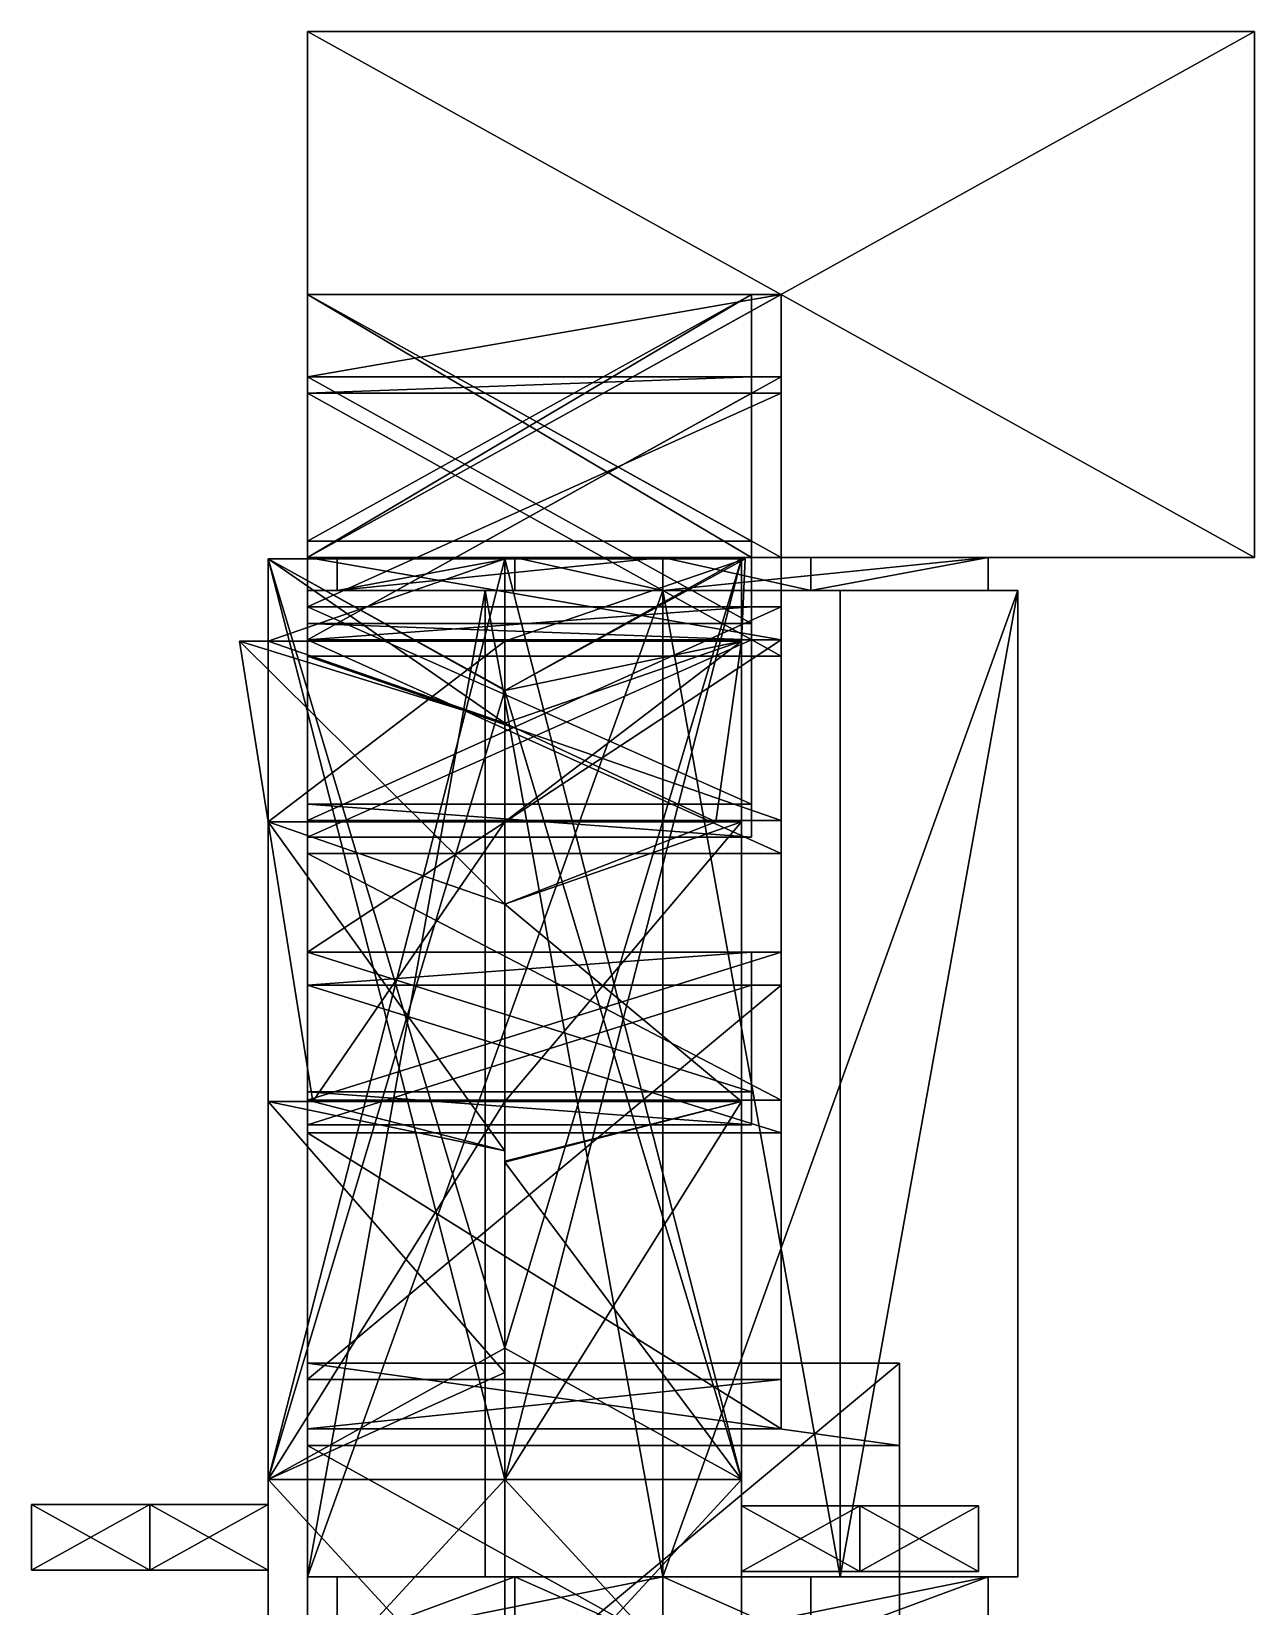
# Model space of a CAD drawing. Extents: x -30 to 32, y -80 to 80.
# Drawn here: x -30 to 32, y 0.2 to 80 of the extents above; entities that cross this region are included whole.
import ezdxf

# ---------------------------------------------------------------- set-up
doc = ezdxf.new("R2010")
doc.units = 0

msp = doc.modelspace()

# ---------------------------------------------------------------- meshes
at = {"layer": 'OBJECT001', "color": 50}
mesh = msp.add_polyface(dxfattribs=at)
corners = [(20, 1.665466, -80.552002), (2, 1.665466, -80.552002), (2, 51.667053, -80.552002), (20, 51.667053, -80.552002), (11, 51.667053, -96), (2, 51.667053, -96), (2, 1.665466, -96), (11, 1.665466, -96)]
mesh.append_faces([[corners[k] for k in face] for face in [(1, 3, 0), (5, 7, 4), (6, 0, 7), (4, 2, 5), (5, 1, 6), (7, 3, 4)]], dxfattribs={"vtx0": -1})
mesh.append_faces([[corners[k] for k in face] for face in [(1, 2, 3), (5, 6, 7), (6, 1, 0), (4, 3, 2), (5, 2, 1), (7, 0, 3)]], dxfattribs={"vtx2": -1})
at = {"layer": 'OBJECT002', "color": 50}
mesh = msp.add_polyface(dxfattribs=at)
corners = [(32, 53.333435, -65.102997), (-16, 53.333435, -65.102997), (-16, 80, -65.102997), (32, 80, -65.102997), (32, 80, -96), (-16, 80, -96), (-16, 53.333435, -96), (32, 53.333435, -96)]
mesh.append_faces([[corners[k] for k in face] for face in [(1, 3, 0), (5, 7, 4), (6, 0, 7), (4, 2, 5), (5, 1, 6), (7, 3, 4)]], dxfattribs={"vtx0": -1})
mesh.append_faces([[corners[k] for k in face] for face in [(1, 2, 3), (5, 6, 7), (6, 1, 0), (4, 3, 2), (5, 2, 1), (7, 0, 3)]], dxfattribs={"vtx2": -1})
at = {"layer": 'OBJECT005', "color": 50}
mesh = msp.add_polyface(dxfattribs=at)
corners = [(18.5, -1.666565, -80.552002), (2, -1.666565, -80.552002), (2, 1.667053, -80.552002), (18.5, 1.667053, -80.552002), (9.5, 1.667053, -96), (2, 1.667053, -96), (2, -1.666565, -96), (9.5, -1.666565, -96)]
mesh.append_faces([[corners[k] for k in face] for face in [(1, 3, 0), (5, 7, 4), (6, 0, 7), (4, 2, 5), (5, 1, 6), (7, 3, 4)]], dxfattribs={"vtx0": -1})
mesh.append_faces([[corners[k] for k in face] for face in [(1, 2, 3), (5, 6, 7), (6, 1, 0), (4, 3, 2), (5, 2, 1), (7, 0, 3)]], dxfattribs={"vtx2": -1})
at = {"layer": 'OBJECT007', "color": 50}
mesh = msp.add_polyface(dxfattribs=at)
corners = [(18.5, 51.665466, -80.552002), (2, 51.665466, -80.552002), (2, 53.333008, -80.552002), (18.5, 53.333008, -80.552002), (9.5, 53.333008, -96), (2, 53.333008, -96), (2, 51.665466, -96), (9.5, 51.665466, -96)]
mesh.append_faces([[corners[k] for k in face] for face in [(1, 3, 0), (5, 7, 4), (6, 0, 7), (4, 2, 5), (5, 1, 6), (7, 3, 4)]], dxfattribs={"vtx0": -1})
mesh.append_faces([[corners[k] for k in face] for face in [(1, 2, 3), (5, 6, 7), (6, 1, 0), (4, 3, 2), (5, 2, 1), (7, 0, 3)]], dxfattribs={"vtx2": -1})
at = {"layer": 'OBJECT013', "color": 50}
mesh = msp.add_polyface(dxfattribs=at)
corners = [(6.5, 53.333435, -63.171997), (-16, 53.333435, -63.171997), (-16, 66.667053, -63.171997), (6.5, 66.667053, -63.171997), (6.5, 66.667053, -65.102997), (-16, 66.667053, -65.102997), (-16, 53.333435, -65.102997), (6.5, 53.333435, -65.102997)]
mesh.append_faces([[corners[k] for k in face] for face in [(1, 3, 0), (5, 7, 4), (6, 0, 7), (4, 2, 5), (5, 1, 6), (7, 3, 4)]], dxfattribs={"vtx0": -1})
mesh.append_faces([[corners[k] for k in face] for face in [(1, 2, 3), (5, 6, 7), (6, 1, 0), (4, 3, 2), (5, 2, 1), (7, 0, 3)]], dxfattribs={"vtx2": -1})
at = {"layer": 'OBJECT014', "color": 50}
mesh = msp.add_polyface(dxfattribs=at)
corners = [(8, 53.333435, -34.207001), (-16, 53.333435, -34.207001), (-16, 66.667053, -34.207001), (8, 66.667053, -34.207001), (8, 66.667053, -63.171997), (-16, 66.667053, -63.171997), (-16, 53.333435, -63.171997), (8, 53.333435, -63.171997)]
mesh.append_faces([[corners[k] for k in face] for face in [(1, 3, 0), (5, 7, 4), (6, 0, 7), (4, 2, 5), (5, 1, 6), (7, 3, 4)]], dxfattribs={"vtx0": -1})
mesh.append_faces([[corners[k] for k in face] for face in [(1, 2, 3), (5, 6, 7), (6, 1, 0), (4, 3, 2), (5, 2, 1), (7, 0, 3)]], dxfattribs={"vtx2": -1})
at = {"layer": 'OBJECT015', "color": 50}
mesh = msp.add_polyface(dxfattribs=at)
corners = [(6.5, 53.333435, -32.276001), (-16, 53.333435, -32.276001), (-16, 66.667053, -32.276001), (6.5, 66.667053, -32.276001), (6.5, 66.667053, -34.207001), (-16, 66.667053, -34.207001), (-16, 53.333435, -34.207001), (6.5, 53.333435, -34.207001)]
mesh.append_faces([[corners[k] for k in face] for face in [(1, 3, 0), (5, 7, 4), (6, 0, 7), (4, 2, 5), (5, 1, 6), (7, 3, 4)]], dxfattribs={"vtx0": -1})
mesh.append_faces([[corners[k] for k in face] for face in [(1, 2, 3), (5, 6, 7), (6, 1, 0), (4, 3, 2), (5, 2, 1), (7, 0, 3)]], dxfattribs={"vtx2": -1})
at = {"layer": 'OBJECT016', "color": 50}
mesh = msp.add_polyface(dxfattribs=at)
corners = [(8, 53.333435, -3.309998), (-16, 53.333435, -3.309998), (-16, 66.667053, -3.309998), (8, 66.667053, -3.309998), (8, 66.667053, -32.276001), (-16, 66.667053, -32.276001), (-16, 53.333435, -32.276001), (8, 53.333435, -32.276001)]
mesh.append_faces([[corners[k] for k in face] for face in [(1, 3, 0), (5, 7, 4), (6, 0, 7), (4, 2, 5), (5, 1, 6), (7, 3, 4)]], dxfattribs={"vtx0": -1})
mesh.append_faces([[corners[k] for k in face] for face in [(1, 2, 3), (5, 6, 7), (6, 1, 0), (4, 3, 2), (5, 2, 1), (7, 0, 3)]], dxfattribs={"vtx2": -1})
at = {"layer": 'OBJECT017', "color": 50}
mesh = msp.add_polyface(dxfattribs=at)
corners = [(6.5, 53.333435, -1.378998), (-16, 53.333435, -1.378998), (-16, 66.667053, -1.378998), (6.5, 66.667053, -1.378998), (6.5, 66.667053, -3.309998), (-16, 66.667053, -3.309998), (-16, 53.333435, -3.309998), (6.5, 53.333435, -3.309998)]
mesh.append_faces([[corners[k] for k in face] for face in [(1, 3, 0), (5, 7, 4), (6, 0, 7), (4, 2, 5), (5, 1, 6), (7, 3, 4)]], dxfattribs={"vtx0": -1})
mesh.append_faces([[corners[k] for k in face] for face in [(1, 2, 3), (5, 6, 7), (6, 1, 0), (4, 3, 2), (5, 2, 1), (7, 0, 3)]], dxfattribs={"vtx2": -1})
at = {"layer": 'OBJECT018', "color": 50}
mesh = msp.add_polyface(dxfattribs=at)
corners = [(8, 53.333435, 27.585999), (-16, 53.333435, 27.585999), (-16, 66.667053, 27.585999), (8, 66.667053, 27.585999), (8, 66.667053, -1.378998), (-16, 66.667053, -1.378998), (-16, 53.333435, -1.378998), (8, 53.333435, -1.378998)]
mesh.append_faces([[corners[k] for k in face] for face in [(1, 3, 0), (5, 7, 4), (6, 0, 7), (4, 2, 5), (5, 1, 6), (7, 3, 4)]], dxfattribs={"vtx0": -1})
mesh.append_faces([[corners[k] for k in face] for face in [(1, 2, 3), (5, 6, 7), (6, 1, 0), (4, 3, 2), (5, 2, 1), (7, 0, 3)]], dxfattribs={"vtx2": -1})
at = {"layer": 'OBJECT024', "color": 50}
mesh = msp.add_polyface(dxfattribs=at)
corners = [(-16, 8.332642, 97.102997), (14, 8.332642, 97.102997), (14, 12.499634, 128), (-16, 12.499634, 128), (14, -8.333008, 97.102997), (-16, -8.333008, 97.102997), (-16, -12.500061, 128), (14, -12.500061, 128)]
mesh.append_faces([[corners[k] for k in face] for face in [(1, 3, 0), (5, 7, 4), (6, 2, 7), (0, 4, 1), (5, 3, 6), (1, 7, 2)]], dxfattribs={"vtx0": -1})
mesh.append_faces([[corners[k] for k in face] for face in [(1, 2, 3), (5, 6, 7), (6, 3, 2), (0, 5, 4), (5, 0, 3), (1, 4, 7)]], dxfattribs={"vtx2": -1})
at = {"layer": 'OBJECT025', "color": 50}
mesh = msp.add_polyface(dxfattribs=at)
corners = [(8, 49.166992, 53.655365), (-16, 49.166992, 53.655365), (-16, 62.499939, 60.414368), (8, 62.499939, 60.414368), (8, 66.667053, 29.516998), (-16, 66.667053, 29.516998), (-16, 53.333008, 29.516998), (8, 53.333008, 29.516998)]
mesh.append_faces([[corners[k] for k in face] for face in [(1, 3, 0), (5, 7, 4), (4, 2, 5), (6, 0, 7), (1, 5, 2), (7, 3, 4)]], dxfattribs={"vtx0": -1})
mesh.append_faces([[corners[k] for k in face] for face in [(1, 2, 3), (5, 6, 7), (4, 3, 2), (6, 1, 0), (1, 6, 5), (7, 0, 3)]], dxfattribs={"vtx2": -1})
at = {"layer": 'OBJECT026', "color": 50}
mesh = msp.add_polyface(dxfattribs=at)
corners = [(8, 40.000183, 73.930634), (-16, 40.000183, 73.930634), (-16, 50.833191, 86.482666), (8, 50.833191, 86.482666), (8, 61.666687, 62.345856), (-16, 61.666687, 62.345856), (-16, 48.332642, 55.586853), (8, 48.332642, 55.586853)]
mesh.append_faces([[corners[k] for k in face] for face in [(1, 3, 0), (5, 7, 4), (4, 2, 5), (6, 0, 7), (1, 5, 2), (7, 3, 4)]], dxfattribs={"vtx0": -1})
mesh.append_faces([[corners[k] for k in face] for face in [(1, 2, 3), (5, 6, 7), (4, 3, 2), (6, 1, 0), (1, 6, 5), (7, 0, 3)]], dxfattribs={"vtx2": -1})
at = {"layer": 'OBJECT027', "color": 50}
mesh = msp.add_polyface(dxfattribs=at)
corners = [(8, 25.833374, 89.378601), (-16, 25.833374, 89.378601), (-16, 33.333374, 106.758606), (8, 33.333374, 106.758606), (-16, 38.333374, 75.861572), (8, 38.333374, 75.861572), (8, 49.167419, 88.413574), (-16, 49.167419, 88.413574)]
mesh.append_faces([[corners[k] for k in face] for face in [(1, 3, 0), (5, 7, 4), (6, 2, 7), (4, 0, 5), (1, 7, 2), (5, 3, 6)]], dxfattribs={"vtx0": -1})
mesh.append_faces([[corners[k] for k in face] for face in [(1, 2, 3), (5, 6, 7), (6, 3, 2), (4, 1, 0), (1, 4, 7), (5, 0, 3)]], dxfattribs={"vtx2": -1})
at = {"layer": 'OBJECT028', "color": 50}
mesh = msp.add_polyface(dxfattribs=at)
corners = [(8, 9.167053, 101.931), (-16, 9.167053, 101.931), (-16, 11.667053, 120.276001), (8, 11.667053, 120.276001), (-16, 24.167664, 90.344513), (8, 24.167664, 90.344513), (8, 31.667725, 107.723602), (-16, 31.667725, 107.723602)]
mesh.append_faces([[corners[k] for k in face] for face in [(1, 3, 0), (5, 7, 4), (2, 6, 3), (4, 0, 5), (1, 7, 2), (5, 3, 6)]], dxfattribs={"vtx0": -1})
mesh.append_faces([[corners[k] for k in face] for face in [(1, 2, 3), (5, 6, 7), (2, 7, 6), (4, 1, 0), (1, 4, 7), (5, 0, 3)]], dxfattribs={"vtx2": -1})
at = {"layer": 'OBJECT029', "color": 50}
mesh = msp.add_polyface(dxfattribs=at)
corners = [(6.5, 53.333435, 29.516998), (-16, 53.333435, 29.516998), (-16, 66.667053, 29.516998), (6.5, 66.667053, 29.516998), (6.5, 66.667053, 27.585999), (-16, 66.667053, 27.585999), (-16, 53.333435, 27.585999), (6.5, 53.333435, 27.585999)]
mesh.append_faces([[corners[k] for k in face] for face in [(1, 3, 0), (5, 7, 4), (6, 0, 7), (4, 2, 5), (5, 1, 6), (7, 3, 4)]], dxfattribs={"vtx0": -1})
mesh.append_faces([[corners[k] for k in face] for face in [(1, 2, 3), (5, 6, 7), (6, 1, 0), (4, 3, 2), (5, 2, 1), (7, 0, 3)]], dxfattribs={"vtx2": -1})
at = {"layer": 'OBJECT033', "color": 50}
mesh = msp.add_polyface(dxfattribs=at)
corners = [(6.5, 24.582947, 91.310028), (-16, 24.582947, 91.310028), (-16, 31.667358, 107.724823), (6.5, 31.667358, 107.724823), (-16, 26.250183, 90.34491), (6.5, 26.250183, 90.34491), (6.5, 33.333557, 106.759827), (-16, 33.333557, 106.759827)]
mesh.append_faces([[corners[k] for k in face] for face in [(1, 3, 0), (5, 7, 4), (2, 6, 3), (4, 0, 5), (1, 7, 2), (3, 5, 0)]], dxfattribs={"vtx0": -1})
mesh.append_faces([[corners[k] for k in face] for face in [(1, 2, 3), (5, 6, 7), (2, 7, 6), (4, 1, 0), (1, 4, 7), (3, 6, 5)]], dxfattribs={"vtx2": -1})
at = {"layer": 'OBJECT034', "color": 50}
mesh = msp.add_polyface(dxfattribs=at)
corners = [(6.5, 39.166565, 76.828583), (-16, 39.166565, 76.828583), (-16, 49.167053, 88.415192), (6.5, 49.167053, 88.415192), (-16, 40.832642, 74.8974), (6.5, 40.832642, 74.8974), (6.5, 50.832092, 86.482758), (-16, 50.832092, 86.482758)]
mesh.append_faces([[corners[k] for k in face] for face in [(1, 3, 0), (5, 7, 4), (6, 2, 7), (4, 0, 5), (1, 7, 2), (5, 3, 6)]], dxfattribs={"vtx0": -1})
mesh.append_faces([[corners[k] for k in face] for face in [(1, 2, 3), (5, 6, 7), (6, 3, 2), (4, 1, 0), (1, 4, 7), (5, 0, 3)]], dxfattribs={"vtx2": -1})
at = {"layer": 'OBJECT035', "color": 50}
mesh = msp.add_polyface(dxfattribs=at)
corners = [(6.5, 49.167236, 56.068573), (-16, 49.167236, 56.068573), (-16, 61.667236, 62.344574), (6.5, 61.667236, 62.344574), (6.5, 62.500244, 60.413208), (-16, 62.500244, 60.413208), (-16, 50.000305, 54.137238), (6.5, 50.000305, 54.137238)]
mesh.append_faces([[corners[k] for k in face] for face in [(1, 3, 0), (5, 7, 4), (4, 2, 5), (6, 0, 7), (5, 1, 6), (7, 3, 4)]], dxfattribs={"vtx0": -1})
mesh.append_faces([[corners[k] for k in face] for face in [(1, 2, 3), (5, 6, 7), (4, 3, 2), (6, 1, 0), (5, 2, 1), (7, 0, 3)]], dxfattribs={"vtx2": -1})
at = {"layer": 'OBJECT036', "color": 50}
mesh = msp.add_polyface(dxfattribs=at)
corners = [(6.5, 54.167053, 29.516998), (-16, 54.167053, 29.516998), (-16, 66.665466, 29.516998), (6.5, 66.665466, 29.516998), (6.5, 66.665466, 27.585999), (-16, 66.665466, 27.585999), (-16, 54.167053, 27.585999), (6.5, 54.167053, 27.585999)]
mesh.append_faces([[corners[k] for k in face] for face in [(1, 3, 0), (5, 7, 4), (4, 2, 5), (6, 0, 7), (5, 1, 6), (7, 3, 4)]], dxfattribs={"vtx0": -1})
mesh.append_faces([[corners[k] for k in face] for face in [(1, 2, 3), (5, 6, 7), (4, 3, 2), (6, 1, 0), (5, 2, 1), (7, 0, 3)]], dxfattribs={"vtx2": -1})
at = {"layer": 'OBJECT038', "color": 50}
mesh = msp.add_polyface(dxfattribs=at)
corners = [(2, -1.666565, -80.552002), (-14.5, -1.666565, -80.552002), (-14.5, 1.667053, -80.552002), (2, 1.667053, -80.552002), (2, 1.667053, -96), (-5.5, 1.667053, -96), (-5.5, -1.666565, -96), (2, -1.666565, -96)]
mesh.append_faces([[corners[k] for k in face] for face in [(1, 3, 0), (5, 7, 4), (6, 0, 7), (4, 2, 5), (7, 3, 4), (5, 1, 6)]], dxfattribs={"vtx0": -1})
mesh.append_faces([[corners[k] for k in face] for face in [(1, 2, 3), (5, 6, 7), (6, 1, 0), (4, 3, 2), (7, 0, 3), (5, 2, 1)]], dxfattribs={"vtx2": -1})
at = {"layer": 'OBJECT039', "color": 50}
mesh = msp.add_polyface(dxfattribs=at)
corners = [(2, 1.665466, -80.552002), (-16, 1.665466, -80.552002), (-16, 51.667053, -80.552002), (2, 51.667053, -80.552002), (2, 51.667053, -96), (-7, 51.667053, -96), (-7, 1.665466, -96), (2, 1.665466, -96)]
mesh.append_faces([[corners[k] for k in face] for face in [(1, 3, 0), (5, 7, 4), (6, 0, 7), (4, 2, 5), (7, 3, 4), (5, 1, 6)]], dxfattribs={"vtx0": -1})
mesh.append_faces([[corners[k] for k in face] for face in [(1, 2, 3), (5, 6, 7), (6, 1, 0), (4, 3, 2), (7, 0, 3), (5, 2, 1)]], dxfattribs={"vtx2": -1})
at = {"layer": 'OBJECT041', "color": 50}
mesh = msp.add_polyface(dxfattribs=at)
corners = [(2, 51.665466, -80.552002), (-14.5, 51.665466, -80.552002), (-14.5, 53.333008, -80.552002), (2, 53.333008, -80.552002), (2, 53.333008, -96), (-5.5, 53.333008, -96), (-5.5, 51.665466, -96), (2, 51.665466, -96)]
mesh.append_faces([[corners[k] for k in face] for face in [(1, 3, 0), (5, 7, 4), (6, 0, 7), (4, 2, 5), (7, 3, 4), (5, 1, 6)]], dxfattribs={"vtx0": -1})
mesh.append_faces([[corners[k] for k in face] for face in [(1, 2, 3), (5, 6, 7), (6, 1, 0), (4, 3, 2), (7, 0, 3), (5, 2, 1)]], dxfattribs={"vtx2": -1})
at = {"layer": 'OBJECT052', "color": 50}
mesh = msp.add_polyface(dxfattribs=at)
corners = [(-18, -6.399963, 97), (-18, 6.59906, 97), (-6, 6.59906, 97), (-6, -6.399963, 97), (-18, 6.59906, -81), (-18, -6.399963, -81), (-6, -6.399963, -81), (-6, 6.59906, -81)]
mesh.append_faces([[corners[k] for k in face] for face in [(1, 3, 0), (5, 7, 4), (6, 2, 7), (4, 0, 5), (7, 1, 4), (5, 3, 6)]], dxfattribs={"vtx0": -1})
mesh.append_faces([[corners[k] for k in face] for face in [(1, 2, 3), (5, 6, 7), (6, 3, 2), (4, 1, 0), (7, 2, 1), (5, 0, 3)]], dxfattribs={"vtx2": -1})
at = {"layer": 'OBJECT059', "color": 50}
mesh = msp.add_polyface(dxfattribs=at)
corners = [(-24, 2.001404, 16), (-30, 2.001404, 16), (-30, 5.333008, 16), (-24, 5.333008, 16), (-24, 5.333008, -14.897003), (-30, 5.333008, -14.897003), (-30, 2.001404, -14.897003), (-24, 2.001404, -14.897003)]
mesh.append_faces([[corners[k] for k in face] for face in [(1, 3, 0), (5, 7, 4), (6, 0, 7), (4, 2, 5), (7, 3, 4), (5, 1, 6)]], dxfattribs={"vtx0": -1})
mesh.append_faces([[corners[k] for k in face] for face in [(1, 2, 3), (5, 6, 7), (6, 1, 0), (4, 3, 2), (7, 0, 3), (5, 2, 1)]], dxfattribs={"vtx2": -1})
at = {"layer": 'OBJECT060', "color": 50}
mesh = msp.add_polyface(dxfattribs=at)
corners = [(-18, 2.001404, 16), (-24, 2.001404, 16), (-24, 5.333008, 16), (-18, 5.333008, 16), (-18, 5.333008, 12.138), (-24, 5.333008, 12.138), (-24, 2.001404, 12.138), (-18, 2.001404, 12.138)]
mesh.append_faces([[corners[k] for k in face] for face in [(1, 3, 0), (5, 7, 4), (6, 0, 7), (4, 2, 5), (7, 3, 4), (5, 1, 6)]], dxfattribs={"vtx0": -1})
mesh.append_faces([[corners[k] for k in face] for face in [(1, 2, 3), (5, 6, 7), (6, 1, 0), (4, 3, 2), (7, 0, 3), (5, 2, 1)]], dxfattribs={"vtx2": -1})
at = {"layer": 'OBJECT061', "color": 50}
mesh = msp.add_polyface(dxfattribs=at)
corners = [(-18, 2.001404, -11.033997), (-24, 2.001404, -11.033997), (-24, 5.333008, -11.033997), (-18, 5.333008, -11.033997), (-18, 5.333008, -14.897003), (-24, 5.333008, -14.897003), (-24, 2.001404, -14.897003), (-18, 2.001404, -14.897003)]
mesh.append_faces([[corners[k] for k in face] for face in [(1, 3, 0), (5, 7, 4), (6, 0, 7), (4, 2, 5), (7, 3, 4), (5, 1, 6)]], dxfattribs={"vtx0": -1})
mesh.append_faces([[corners[k] for k in face] for face in [(1, 2, 3), (5, 6, 7), (6, 1, 0), (4, 3, 2), (7, 0, 3), (5, 2, 1)]], dxfattribs={"vtx2": -1})
at = {"layer": 'OBJECT062', "color": 50}
mesh = msp.add_polyface(dxfattribs=at)
corners = [(-18, 6.600037, 104), (-6, 13.267029, 89.518066), (-6, 6.600037, 104), (-6, 13.267029, 35.445557), (-18, 6.600037, 27.722687), (-6, 6.600037, 27.722687)]
mesh.append_faces([[corners[k] for k in face] for face in [(1, 2, 0), (4, 5, 3)]])
mesh.append_faces([[corners[k] for k in face] for face in [(3, 0, 4), (4, 2, 5), (1, 5, 2)]], dxfattribs={"vtx0": -1})
mesh.append_faces([[corners[k] for k in face] for face in [(3, 1, 0), (4, 0, 2), (1, 3, 5)]], dxfattribs={"vtx2": -1})
at = {"layer": 'OBJECT063', "color": 50}
mesh = msp.add_polyface(dxfattribs=at)
corners = [(-18, 25.766113, 89.5177), (-6, 23.267029, 83.72467), (-6, 25.766113, 89.5177), (-6, 12.023621, 92.219574), (-18, 6.601074, 104), (-6, 6.601074, 104)]
mesh.append_faces([[corners[k] for k in face] for face in [(1, 2, 0), (4, 5, 3)]])
mesh.append_faces([[corners[k] for k in face] for face in [(0, 3, 1), (4, 2, 5), (1, 5, 2)]], dxfattribs={"vtx0": -1})
mesh.append_faces([[corners[k] for k in face] for face in [(0, 4, 3), (4, 0, 2), (1, 3, 5)]], dxfattribs={"vtx2": -1})
at = {"layer": 'OBJECT064', "color": 50}
mesh = msp.add_polyface(dxfattribs=at)
corners = [(-18, 39.93457, 74.06839), (-6, 35.767212, 68.274902), (-6, 39.93457, 74.06839), (-6, 23.267029, 83.724762), (-15.74115, 25.766174, 89.517944), (-6, 25.766174, 89.517944)]
mesh.append_faces([[corners[k] for k in face] for face in [(1, 2, 0), (4, 5, 3)]])
mesh.append_faces([[corners[k] for k in face] for face in [(0, 3, 1), (2, 4, 0), (1, 5, 2)]], dxfattribs={"vtx0": -1})
mesh.append_faces([[corners[k] for k in face] for face in [(0, 4, 3), (2, 5, 4), (1, 3, 5)]], dxfattribs={"vtx2": -1})
at = {"layer": 'OBJECT065', "color": 50}
mesh = msp.add_polyface(dxfattribs=at)
corners = [(-6, 49.099976, 53.793182), (-19.456787, 49.099976, 53.793182), (-6, 44.93396, 46.069153), (-6, 35.768005, 68.27594), (-18, 39.934387, 74.068115), (-6, 39.934387, 74.068115)]
mesh.append_faces([[corners[k] for k in face] for face in [(1, 2, 0), (4, 5, 3)]])
mesh.append_faces([[corners[k] for k in face] for face in [(1, 3, 2), (0, 4, 1), (2, 5, 0)]], dxfattribs={"vtx0": -1})
mesh.append_faces([[corners[k] for k in face] for face in [(1, 4, 3), (0, 5, 4), (2, 3, 5)]], dxfattribs={"vtx2": -1})
at = {"layer": 'OBJECT066', "color": 50}
mesh = msp.add_polyface(dxfattribs=at)
corners = [(-6, 53.267029, 27.724945), (-18, 53.267029, 27.724945), (-6, 46.638367, 35.404327), (-6, 44.934021, 46.069366), (-18, 49.099976, 53.793274), (-6, 49.099976, 53.793274)]
mesh.append_faces([[corners[k] for k in face] for face in [(1, 2, 0), (4, 5, 3)]])
mesh.append_faces([[corners[k] for k in face] for face in [(1, 3, 2), (0, 4, 1), (2, 5, 0)]], dxfattribs={"vtx0": -1})
mesh.append_faces([[corners[k] for k in face] for face in [(1, 4, 3), (0, 5, 4), (2, 3, 5)]], dxfattribs={"vtx2": -1})
at = {"layer": 'OBJECT067', "color": 50}
mesh = msp.add_polyface(dxfattribs=at)
corners = [(-6, 6.601135, 27.723999), (-18, 6.601135, 27.723999), (-6, 13.267029, 35.447906), (-6, 46.600281, 35.448425), (-18, 53.267029, 27.723999), (-6, 53.267029, 27.723999)]
mesh.append_faces([[corners[k] for k in face] for face in [(1, 2, 0), (4, 5, 3)]])
mesh.append_faces([[corners[k] for k in face] for face in [(1, 3, 2), (4, 0, 5), (2, 5, 0)]], dxfattribs={"vtx0": -1})
mesh.append_faces([[corners[k] for k in face] for face in [(1, 4, 3), (4, 1, 0), (2, 3, 5)]], dxfattribs={"vtx2": -1})
at = {"layer": 'OBJECT068', "color": 50}
mesh = msp.add_polyface(dxfattribs=at)
corners = [(-6, 13.267029, 20), (-18, 6.598816, 27.723999), (-6, 6.598816, 27.723999), (-18, 53.267029, 27.723999), (-6, 46.598938, 20), (-6, 53.267029, 27.723999)]
mesh.append_faces([[corners[k] for k in face] for face in [(1, 2, 0), (4, 5, 3)]])
mesh.append_faces([[corners[k] for k in face] for face in [(0, 3, 1), (1, 5, 2), (4, 2, 5)]], dxfattribs={"vtx0": -1})
mesh.append_faces([[corners[k] for k in face] for face in [(0, 4, 3), (1, 3, 5), (4, 0, 2)]], dxfattribs={"vtx2": -1})
at = {"layer": 'OBJECT069', "color": 50}
mesh = msp.add_polyface(dxfattribs=at)
corners = [(-6, 46.599609, 20), (-18, 53.267029, 27.724365), (-6, 53.267029, 27.724365), (-6, 53.267029, -26.343185), (-18, 53.267029, -26.343185), (-6, 46.599976, -18.619095)]
mesh.append_faces([[corners[k] for k in face] for face in [(1, 2, 0), (4, 5, 3)]])
mesh.append_faces([[corners[k] for k in face] for face in [(0, 4, 1), (3, 1, 4), (5, 2, 3)]], dxfattribs={"vtx0": -1})
mesh.append_faces([[corners[k] for k in face] for face in [(0, 5, 4), (3, 2, 1), (5, 0, 2)]], dxfattribs={"vtx2": -1})
at = {"layer": 'OBJECT070', "color": 50}
mesh = msp.add_polyface(dxfattribs=at)
corners = [(-18, 6.600037, 27.722565), (-6, 13.267029, 20), (-6, 6.600037, 27.722565), (-6, 13.267029, -18.622772), (-18, 6.600037, -26.345901), (-6, 6.600037, -26.345901)]
mesh.append_faces([[corners[k] for k in face] for face in [(1, 2, 0), (4, 5, 3)]])
mesh.append_faces([[corners[k] for k in face] for face in [(3, 0, 4), (4, 2, 5), (1, 5, 2)]], dxfattribs={"vtx0": -1})
mesh.append_faces([[corners[k] for k in face] for face in [(3, 1, 0), (4, 0, 2), (1, 3, 5)]], dxfattribs={"vtx2": -1})
at = {"layer": 'OBJECT071', "color": 50}
mesh = msp.add_polyface(dxfattribs=at)
corners = [(-6, 6.600769, -26.345001), (-18, 6.600769, -26.345001), (-6, 13.267029, -18.620911), (-6, 46.601563, -18.620926), (-18, 53.267029, -26.345001), (-6, 53.267029, -26.345001)]
mesh.append_faces([[corners[k] for k in face] for face in [(1, 2, 0), (4, 5, 3)]])
mesh.append_faces([[corners[k] for k in face] for face in [(1, 3, 2), (4, 0, 5), (2, 5, 0)]], dxfattribs={"vtx0": -1})
mesh.append_faces([[corners[k] for k in face] for face in [(1, 4, 3), (4, 1, 0), (2, 3, 5)]], dxfattribs={"vtx2": -1})
at = {"layer": 'OBJECT072', "color": 50}
mesh = msp.add_polyface(dxfattribs=at)
corners = [(-6, 13.267029, -34.068939), (-18, 6.599182, -26.345001), (-6, 6.599182, -26.345001), (-18, 53.267029, -26.345001), (-6, 46.599976, -34.068222), (-6, 53.267029, -26.345001)]
mesh.append_faces([[corners[k] for k in face] for face in [(1, 2, 0), (4, 5, 3)]])
mesh.append_faces([[corners[k] for k in face] for face in [(0, 3, 1), (1, 5, 2), (4, 2, 5)]], dxfattribs={"vtx0": -1})
mesh.append_faces([[corners[k] for k in face] for face in [(0, 4, 3), (1, 3, 5), (4, 0, 2)]], dxfattribs={"vtx2": -1})
at = {"layer": 'OBJECT073', "color": 50}
mesh = msp.add_polyface(dxfattribs=at)
corners = [(-18, 6.600037, -26.346024), (-6, 13.267029, -34.070816), (-6, 6.600037, -26.346024), (-6, 13.267029, -72.689697), (-18, 6.600037, -80.413773), (-6, 6.600037, -80.413773)]
mesh.append_faces([[corners[k] for k in face] for face in [(1, 2, 0), (4, 5, 3)]])
mesh.append_faces([[corners[k] for k in face] for face in [(3, 0, 4), (4, 2, 5), (1, 5, 2)]], dxfattribs={"vtx0": -1})
mesh.append_faces([[corners[k] for k in face] for face in [(3, 1, 0), (4, 0, 2), (1, 3, 5)]], dxfattribs={"vtx2": -1})
at = {"layer": 'OBJECT074', "color": 50}
mesh = msp.add_polyface(dxfattribs=at)
corners = [(-6, 6.599854, -80.414001), (-18, 6.599854, -80.414001), (-6, 13.267029, -72.689133), (-6, 46.59845, -72.689819), (-18, 53.267029, -80.414001), (-6, 53.267029, -80.414001)]
mesh.append_faces([[corners[k] for k in face] for face in [(1, 2, 0), (4, 5, 3)]])
mesh.append_faces([[corners[k] for k in face] for face in [(1, 3, 2), (4, 0, 5), (2, 5, 0)]], dxfattribs={"vtx0": -1})
mesh.append_faces([[corners[k] for k in face] for face in [(1, 4, 3), (4, 1, 0), (2, 3, 5)]], dxfattribs={"vtx2": -1})
at = {"layer": 'OBJECT075', "color": 50}
mesh = msp.add_polyface(dxfattribs=at)
corners = [(-6, 46.600281, -34.067856), (-18, 53.267029, -26.344162), (-6, 53.267029, -26.344162), (-6, 53.267029, -80.415619), (-18, 53.267029, -80.415619), (-6, 46.599792, -72.69136)]
mesh.append_faces([[corners[k] for k in face] for face in [(1, 2, 0), (4, 5, 3)]])
mesh.append_faces([[corners[k] for k in face] for face in [(0, 4, 1), (3, 1, 4), (5, 2, 3)]], dxfattribs={"vtx0": -1})
mesh.append_faces([[corners[k] for k in face] for face in [(0, 5, 4), (3, 2, 1), (5, 0, 2)]], dxfattribs={"vtx2": -1})
at = {"layer": 'OBJECT077', "color": 50}
mesh = msp.add_polyface(dxfattribs=at)
corners = [(-6, -6.399963, 97), (-6, 6.59906, 97), (6, 6.59906, 97), (6, -6.399963, 97), (-6, 6.59906, -81), (-6, -6.399963, -81), (6, -6.399963, -81), (6, 6.59906, -81)]
mesh.append_faces([[corners[k] for k in face] for face in [(1, 3, 0), (5, 7, 4), (4, 0, 5), (6, 2, 7), (7, 1, 4), (5, 3, 6)]], dxfattribs={"vtx0": -1})
mesh.append_faces([[corners[k] for k in face] for face in [(1, 2, 3), (5, 6, 7), (4, 1, 0), (6, 3, 2), (7, 2, 1), (5, 0, 3)]], dxfattribs={"vtx2": -1})
at = {"layer": 'OBJECT092', "color": 50}
mesh = msp.add_polyface(dxfattribs=at)
corners = [(-6, 13.267029, -34.070679), (6, 6.600037, -26.346024), (-6, 6.600037, -26.346024), (-6, 6.600037, -80.413773), (6, 6.600037, -80.413773), (-6, 13.267029, -72.689835)]
mesh.append_faces([[corners[k] for k in face] for face in [(1, 2, 0), (4, 5, 3)]])
mesh.append_faces([[corners[k] for k in face] for face in [(0, 4, 1), (3, 1, 4), (5, 2, 3)]], dxfattribs={"vtx0": -1})
mesh.append_faces([[corners[k] for k in face] for face in [(0, 5, 4), (3, 2, 1), (5, 0, 2)]], dxfattribs={"vtx2": -1})
at = {"layer": 'OBJECT093', "color": 50}
mesh = msp.add_polyface(dxfattribs=at)
corners = [(-6, 13.267029, -72.690125), (6, 6.599854, -80.414001), (-6, 6.599854, -80.414001), (-6, 53.267029, -80.414001), (6, 53.267029, -80.414001), (-6, 46.598328, -72.689667)]
mesh.append_faces([[corners[k] for k in face] for face in [(1, 2, 0), (4, 5, 3)]])
mesh.append_faces([[corners[k] for k in face] for face in [(0, 4, 1), (3, 1, 4), (2, 5, 0)]], dxfattribs={"vtx0": -1})
mesh.append_faces([[corners[k] for k in face] for face in [(0, 5, 4), (3, 2, 1), (2, 3, 5)]], dxfattribs={"vtx2": -1})
at = {"layer": 'OBJECT094', "color": 50}
mesh = msp.add_polyface(dxfattribs=at)
corners = [(6, 53.267029, -26.344162), (-6, 46.600403, -34.067719), (-6, 53.267029, -26.344162), (-6, 46.599915, -72.691498), (6, 53.267029, -80.415619), (-6, 53.267029, -80.415619)]
mesh.append_faces([[corners[k] for k in face] for face in [(1, 2, 0), (4, 5, 3)]])
mesh.append_faces([[corners[k] for k in face] for face in [(3, 0, 4), (4, 2, 5), (1, 5, 2)]], dxfattribs={"vtx0": -1})
mesh.append_faces([[corners[k] for k in face] for face in [(3, 1, 0), (4, 0, 2), (1, 3, 5)]], dxfattribs={"vtx2": -1})
at = {"layer": 'OBJECT095', "color": 50}
mesh = msp.add_polyface(dxfattribs=at)
corners = [(6, 6.599182, -26.345001), (-6, 13.267029, -34.069092), (-6, 6.599182, -26.345001), (-6, 46.598816, -34.06955), (6, 53.267029, -26.345001), (-6, 53.267029, -26.345001)]
mesh.append_faces([[corners[k] for k in face] for face in [(1, 2, 0), (4, 5, 3)]])
mesh.append_faces([[corners[k] for k in face] for face in [(3, 0, 4), (2, 4, 0), (1, 5, 2)]], dxfattribs={"vtx0": -1})
mesh.append_faces([[corners[k] for k in face] for face in [(3, 1, 0), (2, 5, 4), (1, 3, 5)]], dxfattribs={"vtx2": -1})
at = {"layer": 'OBJECT096', "color": 50}
mesh = msp.add_polyface(dxfattribs=at)
corners = [(-6, 13.267029, -18.621902), (6, 6.600769, -26.345001), (-6, 6.600769, -26.345001), (-6, 53.267029, -26.345001), (6, 53.267029, -26.345001), (-6, 46.60144, -18.620773)]
mesh.append_faces([[corners[k] for k in face] for face in [(1, 2, 0), (4, 5, 3)]])
mesh.append_faces([[corners[k] for k in face] for face in [(0, 4, 1), (3, 1, 4), (2, 5, 0)]], dxfattribs={"vtx0": -1})
mesh.append_faces([[corners[k] for k in face] for face in [(0, 5, 4), (3, 2, 1), (2, 3, 5)]], dxfattribs={"vtx2": -1})
at = {"layer": 'OBJECT097', "color": 50}
mesh = msp.add_polyface(dxfattribs=at)
corners = [(6, 53.267029, 27.724365), (-6, 46.599731, 20), (-6, 53.267029, 27.724365), (-6, 46.600098, -18.619217), (6, 53.267029, -26.34317), (-6, 53.267029, -26.34317)]
mesh.append_faces([[corners[k] for k in face] for face in [(1, 2, 0), (4, 5, 3)]])
mesh.append_faces([[corners[k] for k in face] for face in [(3, 0, 4), (4, 2, 5), (1, 5, 2)]], dxfattribs={"vtx0": -1})
mesh.append_faces([[corners[k] for k in face] for face in [(3, 1, 0), (4, 0, 2), (1, 3, 5)]], dxfattribs={"vtx2": -1})
at = {"layer": 'OBJECT098', "color": 50}
mesh = msp.add_polyface(dxfattribs=at)
corners = [(-6, 13.267029, 20), (6, 6.600037, 27.722565), (-6, 6.600037, 27.722565), (-6, 6.600037, -26.345901), (6, 6.600037, -26.345901), (-6, 13.267029, -18.62291)]
mesh.append_faces([[corners[k] for k in face] for face in [(1, 2, 0), (4, 5, 3)]])
mesh.append_faces([[corners[k] for k in face] for face in [(0, 4, 1), (3, 1, 4), (5, 2, 3)]], dxfattribs={"vtx0": -1})
mesh.append_faces([[corners[k] for k in face] for face in [(0, 5, 4), (3, 2, 1), (5, 0, 2)]], dxfattribs={"vtx2": -1})
at = {"layer": 'OBJECT099', "color": 50}
mesh = msp.add_polyface(dxfattribs=at)
corners = [(6, 6.598816, 27.723999), (-6, 13.267029, 20), (-6, 6.598816, 27.723999), (-6, 46.599792, 20), (6, 53.267029, 27.723999), (-6, 53.267029, 27.723999)]
mesh.append_faces([[corners[k] for k in face] for face in [(1, 2, 0), (4, 5, 3)]])
mesh.append_faces([[corners[k] for k in face] for face in [(3, 0, 4), (2, 4, 0), (1, 5, 2)]], dxfattribs={"vtx0": -1})
mesh.append_faces([[corners[k] for k in face] for face in [(3, 1, 0), (2, 5, 4), (1, 3, 5)]], dxfattribs={"vtx2": -1})
at = {"layer": 'OBJECT100', "color": 50}
mesh = msp.add_polyface(dxfattribs=at)
corners = [(-6, 13.267029, 35.44809), (6, 6.601135, 27.723999), (-6, 6.601135, 27.723999), (-6, 53.267029, 27.723999), (6, 53.267029, 27.723999), (-6, 46.601135, 35.447449)]
mesh.append_faces([[corners[k] for k in face] for face in [(1, 2, 0), (4, 5, 3)]])
mesh.append_faces([[corners[k] for k in face] for face in [(0, 4, 1), (3, 1, 4), (2, 5, 0)]], dxfattribs={"vtx0": -1})
mesh.append_faces([[corners[k] for k in face] for face in [(0, 5, 4), (3, 2, 1), (2, 3, 5)]], dxfattribs={"vtx2": -1})
at = {"layer": 'OBJECT101', "color": 50}
mesh = msp.add_polyface(dxfattribs=at)
corners = [(-6, 13.267029, 89.518311), (6, 6.600037, 104), (-6, 6.600037, 104), (-6, 6.600037, 27.722687), (6, 6.600037, 27.722687), (-6, 13.267029, 35.446716)]
mesh.append_faces([[corners[k] for k in face] for face in [(1, 2, 0), (4, 5, 3)]])
mesh.append_faces([[corners[k] for k in face] for face in [(0, 4, 1), (3, 1, 4), (5, 2, 3)]], dxfattribs={"vtx0": -1})
mesh.append_faces([[corners[k] for k in face] for face in [(0, 5, 4), (3, 2, 1), (5, 0, 2)]], dxfattribs={"vtx2": -1})
at = {"layer": 'OBJECT102', "color": 50}
mesh = msp.add_polyface(dxfattribs=at)
corners = [(-6, 22.692688, 82.395966), (6, 25.766113, 89.5177), (-6, 25.766113, 89.5177), (6, 6.601074, 104), (-6, 13.267029, 89.515717), (-6, 6.601074, 104)]
mesh.append_faces([[corners[k] for k in face] for face in [(1, 2, 0), (4, 5, 3)]])
mesh.append_faces([[corners[k] for k in face] for face in [(0, 3, 1), (5, 1, 3), (4, 2, 5)]], dxfattribs={"vtx0": -1})
mesh.append_faces([[corners[k] for k in face] for face in [(0, 4, 3), (5, 2, 1), (4, 0, 2)]], dxfattribs={"vtx2": -1})
at = {"layer": 'OBJECT103', "color": 50}
mesh = msp.add_polyface(dxfattribs=at)
corners = [(-6, 35.767944, 68.275879), (6, 39.93457, 74.06839), (-6, 39.93457, 74.06839), (6, 25.766174, 89.517944), (-6, 22.732666, 82.488678), (-6, 25.766174, 89.517944)]
mesh.append_faces([[corners[k] for k in face] for face in [(1, 2, 0), (4, 5, 3)]])
mesh.append_faces([[corners[k] for k in face] for face in [(0, 3, 1), (1, 5, 2), (4, 2, 5)]], dxfattribs={"vtx0": -1})
mesh.append_faces([[corners[k] for k in face] for face in [(0, 4, 3), (1, 3, 5), (4, 0, 2)]], dxfattribs={"vtx2": -1})
at = {"layer": 'OBJECT104', "color": 50}
mesh = msp.add_polyface(dxfattribs=at)
corners = [(-6, 44.934204, 46.069702), (6, 49.099915, 53.793182), (-6, 49.099915, 53.793182), (-6, 39.934387, 74.068115), (4.700317, 39.934387, 74.068115), (-6, 35.767639, 68.275452)]
mesh.append_faces([[corners[k] for k in face] for face in [(1, 2, 0), (4, 5, 3)]])
mesh.append_faces([[corners[k] for k in face] for face in [(0, 4, 1), (1, 3, 2), (2, 5, 0)]], dxfattribs={"vtx0": -1})
mesh.append_faces([[corners[k] for k in face] for face in [(0, 5, 4), (1, 4, 3), (2, 3, 5)]], dxfattribs={"vtx2": -1})
at = {"layer": 'OBJECT105', "color": 50}
mesh = msp.add_polyface(dxfattribs=at)
corners = [(-6, 46.599304, 35.449585), (6.174591, 53.267029, 27.724945), (-6, 53.267029, 27.724945), (6, 49.099976, 53.793274), (-6, 44.933899, 46.069153), (-6, 49.099976, 53.793274)]
mesh.append_faces([[corners[k] for k in face] for face in [(1, 2, 0), (4, 5, 3)]])
mesh.append_faces([[corners[k] for k in face] for face in [(0, 3, 1), (1, 5, 2), (4, 2, 5)]], dxfattribs={"vtx0": -1})
mesh.append_faces([[corners[k] for k in face] for face in [(0, 4, 3), (1, 3, 5), (4, 0, 2)]], dxfattribs={"vtx2": -1})
at = {"layer": 'OBJECT109', "color": 50}
mesh = msp.add_polyface(dxfattribs=at)
corners = [(12, 1.934998, 16), (6, 1.934998, 16), (6, 5.267029, 16), (12, 5.267029, 16), (12, 5.267029, 12.138), (6, 5.267029, 12.138), (6, 1.934998, 12.138), (12, 1.934998, 12.138)]
mesh.append_faces([[corners[k] for k in face] for face in [(1, 3, 0), (5, 7, 4), (6, 0, 7), (4, 2, 5), (5, 1, 6), (7, 3, 4)]], dxfattribs={"vtx0": -1})
mesh.append_faces([[corners[k] for k in face] for face in [(1, 2, 3), (5, 6, 7), (6, 1, 0), (4, 3, 2), (5, 2, 1), (7, 0, 3)]], dxfattribs={"vtx2": -1})
at = {"layer": 'OBJECT110', "color": 50}
mesh = msp.add_polyface(dxfattribs=at)
corners = [(18, 1.934998, 16), (12, 1.934998, 16), (12, 5.267029, 16), (18, 5.267029, 16), (18, 5.267029, -14.897003), (12, 5.267029, -14.897003), (12, 1.934998, -14.897003), (18, 1.934998, -14.897003)]
mesh.append_faces([[corners[k] for k in face] for face in [(1, 3, 0), (5, 7, 4), (6, 0, 7), (4, 2, 5), (5, 1, 6), (7, 3, 4)]], dxfattribs={"vtx0": -1})
mesh.append_faces([[corners[k] for k in face] for face in [(1, 2, 3), (5, 6, 7), (6, 1, 0), (4, 3, 2), (5, 2, 1), (7, 0, 3)]], dxfattribs={"vtx2": -1})
at = {"layer": 'OBJECT111', "color": 50}
mesh = msp.add_polyface(dxfattribs=at)
corners = [(12, 1.934998, -11.033997), (6, 1.934998, -11.033997), (6, 5.267029, -11.033997), (12, 5.267029, -11.033997), (12, 5.267029, -14.897003), (6, 5.267029, -14.897003), (6, 1.934998, -14.897003), (12, 1.934998, -14.897003)]
mesh.append_faces([[corners[k] for k in face] for face in [(1, 3, 0), (5, 7, 4), (6, 0, 7), (4, 2, 5), (5, 1, 6), (7, 3, 4)]], dxfattribs={"vtx0": -1})
mesh.append_faces([[corners[k] for k in face] for face in [(1, 2, 3), (5, 6, 7), (6, 1, 0), (4, 3, 2), (5, 2, 1), (7, 0, 3)]], dxfattribs={"vtx2": -1})

doc.saveas('drawing.dxf')
